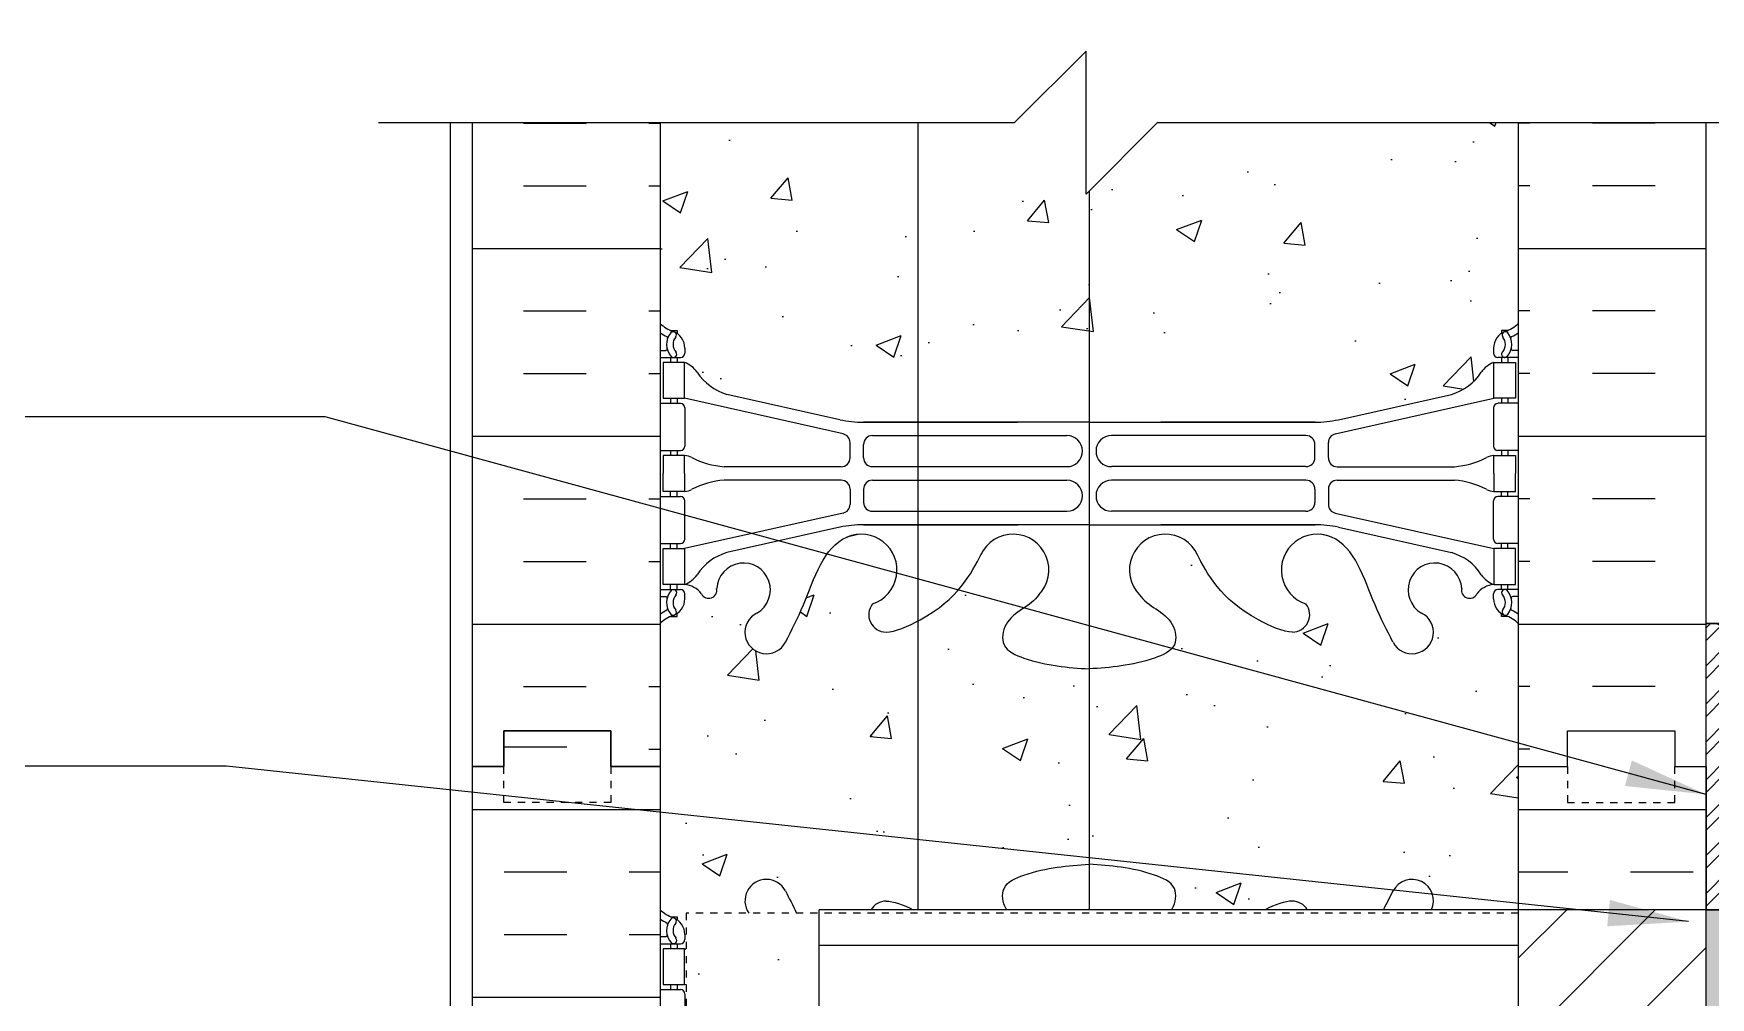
# Model space of a CAD drawing. Header units: inches. Extents: x 386 to 486, y 202 to 274.
# Drawn here: x 443.45 to 466.9, y 245.16 to 258.63 of the extents above; entities that cross this region are included whole.
import ezdxf

# ---------------------------------------------------------------- set-up
doc = ezdxf.new("R2010")
doc.units = ezdxf.units.IN
doc.header["$LTSCALE"] = 0.5
doc.header["$MEASUREMENT"] = 0
doc.linetypes.add('DASHED2', pattern=[0.375, 0.25, -0.125])
doc.linetypes.add('HIDDEN2', pattern=[0.1875, 0.125, -0.0625])
for name, color, linetype in [('HATCH', 12, 'Continuous'), ('line25', 2, 'Continuous'), ('LINE3', 3, 'Continuous'), ('LINE50', 5, 'Continuous'), ('LINE9', 9, 'Continuous'), ('TEXT', 4, 'Continuous'), ('Web_Edge', 9, 'Continuous')]:
    doc.layers.add(name, color=color, linetype=linetype)
doc.styles.add('DIM', font='romans.shx', dxfattribs={"width": 0.7})
doc.dimstyles.new('ext_12', dxfattribs={"dimscale": 12, "dimtxt": 0.09375, "dimasz": 0.09375, "dimexe": 0.09375, "dimexo": 0.0625, "dimgap": 0.0625, "dimtad": 1, "dimdec": 1, "dimzin": 3, "dimdsep": 46, "dimlunit": 4, "dimtxsty": 'DIM', "dimcen": 0.09, "dimdle": 0.09375, "dimclrt": 4, "dimadec": 0, "dimazin": 0, "dimtfac": 1, "dimtdec": 1, "dimtmove": 2, "dimatfit": 3, "dimfxl": 1, "dimfrac": 2, "dimtolj": 1, "dimtzin": 0, "dimarcsym": 0})
pattern_1 = [(50, (0, 0), (3.586301, -0.31376), [0.375, -4.125]), (355, (0, 0), (-0.693757, 3.76096), [0.3, -3.3]), (100.45144, (0.299, -0.026), (2.892544, 3.4472), [0.3187, -3.50571]), (46.1842, (0, 1), (5.336207, -0.827596), [0.5625, -6.1875]), (96.6356, (0.4447, 0.931), (4.67331, 4.870593), [0.47805, -5.25857]), (351.1842, (0, 1), (4.67331, 4.870593), [0.45, -4.95]), (21, (0.5, 0.75), (2.984535, -2.013094), [0.375, -4.125]), (326, (0.5, 0.75), (1.216577, 3.62575), [0.3, -3.3]), (71.45144, (0.7487, 0.5822), (4.201112, 1.612656), [0.3187, -3.50571]), (37.5, (0, 0), (0.0607993, 1.6644693), [0, -3.26, 0, -3.35, 0, -3.3125]), (7.5, (0, 0), (1.3153477, 1.9720586), [0, -1.91, 0, -3.185, 0, -1.2625]), (327.5, (-1.115, 0), (2.6691122, -0.1127744), [0, -1.25, 0, -3.9, 0, -5.175]), (317.5, (-1.615, 0), (2.915931, 0.500525), [0, -1.625, 0, -2.59, 0, -3.675])]

msp = doc.modelspace()

# ---------------------------------------------------------------- hatches: boundary and pattern name
at = {"layer": 'HATCH'}
h = msp.add_hatch(dxfattribs=at)
h.set_pattern_fill('AR-CONC', color=256, scale=0.5)
h.set_pattern_definition(pattern_1)
h.paths.add_polyline_path([(464.208, 262.316, 0.088416), (464.062, 262.413), (463.972, 262.413), (463.972, 262.455, -0.249069), (463.862, 262.662), (463.862, 262.73, -0.414214), (463.924, 262.792), (463.972, 262.792), (463.972, 262.862), (463.867, 262.862, -0.168672), (463.681, 263.012, 0.17445), (463.273, 263.308), (461.693, 263.661, 0.054974), (461.366, 263.697), (458.208, 263.697), (455.05, 263.697, 0.054974), (454.723, 263.661), (453.142, 263.308, 0.17445), (452.735, 263.012, -0.168672), (452.549, 262.862), (452.444, 262.862), (452.444, 262.792), (452.491, 262.792, -0.414214), (452.554, 262.73), (452.554, 262.662, -0.249069), (452.444, 262.455), (452.444, 262.413), (452.354, 262.413, 0.088416), (452.208, 262.316), (452.208, 259.883), (457.164, 259.883), (458.164, 260.883), (458.164, 258.883), (459.164, 259.883), (464.208, 259.883)])
h.paths.add_polyline_path([(454.433, 246.336), (452.573, 246.336), (452.573, 243.883), (454.433, 243.883)])
h.paths.add_polyline_path([(457.958, 243.572), (455.05, 243.572, 0.054974), (454.723, 243.536), (453.142, 243.183, 0.17445), (452.735, 242.887, -0.168672), (452.549, 242.737), (452.444, 242.737), (452.444, 242.667), (452.491, 242.667, -0.414214), (452.554, 242.605), (452.554, 242.537, -0.249069), (452.444, 242.33), (452.444, 242.288), (452.354, 242.288, 0.088416), (452.208, 242.191), (452.208, 236.576, 0.088416), (452.354, 236.479), (452.444, 236.479), (452.444, 236.437, -0.249069), (452.554, 236.23), (452.554, 236.162, -0.414214), (452.491, 236.1), (452.444, 236.1), (452.444, 236.03), (452.549, 236.03, -0.168672), (452.735, 235.88, 0.17445), (453.142, 235.584), (454.723, 235.231, 0.054974), (455.05, 235.195), (458.208, 235.195), (461.366, 235.195, 0.054974), (461.693, 235.231), (463.273, 235.584, 0.17445), (463.681, 235.88, -0.168672), (463.867, 236.03), (463.972, 236.03), (463.972, 236.1), (463.924, 236.1, -0.414214), (463.862, 236.162), (463.862, 236.23, -0.249069), (463.972, 236.437), (463.972, 236.479), (464.062, 236.479, 0.088416), (464.208, 236.576), (464.208, 242.191, 0.088416), (464.062, 242.288), (463.972, 242.288), (463.972, 242.33, -0.249069), (463.862, 242.537), (463.862, 242.605, -0.414214), (463.924, 242.667), (463.972, 242.667), (463.972, 242.737), (463.867, 242.737, -0.168672), (463.681, 242.887, 0.17445), (463.273, 243.183), (461.693, 243.536, 0.054974), (461.366, 243.572), (458.458, 243.572), (458.458, 239.831), (458.736, 239.831), (458.736, 239.605), (458.477, 239.605), (458.208, 239.605), (457.679, 239.605), (457.679, 239.831), (457.958, 239.831)])
h.paths.add_polyline_path([(463.273, 225.183), (461.693, 225.536, 0.054974), (461.366, 225.572), (458.208, 225.572), (455.05, 225.572, 0.054974), (454.723, 225.536), (453.142, 225.183, 0.17445), (452.735, 224.887, -0.168672), (452.549, 224.737), (452.444, 224.737), (452.444, 224.667), (452.491, 224.667, -0.414214), (452.554, 224.605), (452.554, 224.537, -0.249069), (452.444, 224.33), (452.444, 224.288), (452.354, 224.288, 0.088416), (452.208, 224.191), (452.208, 221.386), (457.208, 221.386), (458.208, 222.386), (458.208, 221.386), (458.208, 220.386), (459.208, 221.386), (464.208, 221.386), (464.208, 224.191, 0.088416), (464.062, 224.288), (463.972, 224.288), (463.972, 224.33, -0.249069), (463.862, 224.537), (463.862, 224.605, -0.414214), (463.924, 224.667), (463.972, 224.667), (463.972, 224.737), (463.867, 224.737, -0.168672), (463.681, 224.887, 0.17445)])
h = msp.add_hatch(dxfattribs=at)
h.set_pattern_fill('AR-CONC', color=256, scale=0.5)
h.set_pattern_definition(pattern_1)
h.paths.add_polyline_path([(464.208, 257.383), (459.164, 257.383), (458.164, 256.383), (458.164, 258.383), (457.164, 257.383), (452.208, 257.383), (452.208, 254.576, 0.088416), (452.354, 254.479), (452.444, 254.479), (452.444, 254.437, -0.249069), (452.554, 254.23), (452.554, 254.162, -0.414214), (452.491, 254.1), (452.444, 254.1), (452.444, 254.03), (452.549, 254.03, -0.155529), (452.724, 253.896, 0.180914), (453.142, 253.584), (454.723, 253.231, 0.054974), (455.05, 253.195), (458.208, 253.195), (461.366, 253.195, 0.054974), (461.693, 253.231), (463.273, 253.584, 0.180914), (463.691, 253.896, -0.155529), (463.867, 254.03), (463.972, 254.03), (463.972, 254.1), (463.924, 254.1, -0.414214), (463.862, 254.162), (463.862, 254.23, -0.249069), (463.972, 254.437), (463.972, 254.479), (464.062, 254.479, 0.088416), (464.208, 254.576)])
h = msp.add_hatch(dxfattribs=at)
h.set_pattern_fill('INSUL', color=256, scale=7, style=0)
h.set_pattern_definition([(0, (-2473.9538, -148.626), (0, 2.625), []), (0, (-2473.9538, -147.751), (0, 2.625), [0.875, -0.875]), (0, (-2473.9538, -146.876), (0, 2.625), [0.875, -0.875])])
h.paths.add_polyline_path([(452.208, 257.383), (449.583, 257.383), (449.583, 248.383), (450.02, 248.383), (450.02, 248.883), (451.52, 248.883), (451.52, 248.383), (452.208, 248.383)])
h = msp.add_hatch(dxfattribs=at)
h.set_pattern_fill('INSUL', color=256, scale=7, style=0)
h.set_pattern_definition([(180, (3390.3694, -148.626), (0, 2.625), []), (180, (3390.3694, -147.751), (0, 2.625), [0.875, -0.875]), (180, (3390.3694, -146.876), (0, 2.625), [0.875, -0.875])])
h.paths.add_polyline_path([(466.833, 257.383), (464.208, 257.383), (464.208, 248.383), (464.895, 248.383), (464.895, 248.883), (466.395, 248.883), (466.395, 248.383), (466.833, 248.383)])
h = msp.add_hatch(dxfattribs=at)
h.set_pattern_fill('AR-CONC', color=256, scale=0.5)
h.set_pattern_definition(pattern_1)
edge = h.paths.add_edge_path()
edge.add_arc((463.862, 250.023), 0.5, 46.2109, 66.4218)
edge.add_line((464.062, 250.481), (463.972, 250.481))
edge.add_line((463.972, 250.481), (463.972, 250.523))
edge.add_arc((464.112, 250.73), 0.25, 180, 235.9442, ccw=False)
edge.add_line((463.862, 250.73), (463.862, 250.797))
edge.add_arc((463.924, 250.797), 0.0625, 90, 180, ccw=False)
edge.add_line((463.924, 250.86), (463.972, 250.86))
edge.add_line((463.972, 250.86), (463.972, 250.93))
edge.add_line((463.972, 250.93), (463.867, 250.93))
edge.add_arc((463.904, 250.58), 0.352, 96.1291, 141.5331)
edge.add_arc((463.527, 250.848), 0.113, 167.8156, 334.0569, ccw=False)
edge.add_arc((463.042, 250.853), 0.375, 2.9237, 239.8675)
edge.add_arc((462.722, 250.26), 0.3, -152.403, 63.9425, ccw=False)
edge.add_spline(control_points=[(462.456, 250.121), (462.37, 250.287), (462.117, 250.777), (461.923, 251.458), (461.597, 251.589)], knot_values=[0, 0, 0, 0, 0.579211, 1.703896, 1.703896, 1.703896, 1.703896], degree=3, periodic=0)
edge.add_spline(control_points=[(461.597, 251.589), (461.547, 251.609), (461.493, 251.621), (461.436, 251.63)], knot_values=[1.703896, 1.703896, 1.703896, 1.703896, 1.875321, 1.875321, 1.875321, 1.875321], degree=3, periodic=0)
edge.add_arc((461.395, 251.131), 0.5, 85.2926, 251.7937)
edge.add_arc((461.049, 250.506), 0.242, -90, 38.2327, ccw=False)
edge.add_spline(control_points=[(461.049, 250.264), (460.928, 250.262), (460.109, 250.614), (459.864, 251.061), (459.724, 251.341)], knot_values=[0.038125, 0.038125, 0.038125, 0.038125, 0.320663, 1.237398, 1.237398, 1.237398, 1.237398], degree=3, periodic=0)
edge.add_arc((459.27, 251.131), 0.5, 24.819, 224.1875)
edge.add_spline(control_points=[(458.912, 250.783), (459.019, 250.62), (459.379, 250.529), (459.456, 250.034), (458.908, 249.798), (458.504, 249.769), (458.208, 249.748)], knot_values=[0.229407, 0.229407, 0.229407, 0.229407, 0.844432, 1.128849, 1.464331, 2.389004, 2.389004, 2.389004, 2.389004], degree=3, periodic=0)
edge.add_spline(control_points=[(458.208, 249.748), (457.912, 249.769), (457.508, 249.798), (456.96, 250.034), (457.036, 250.529), (457.396, 250.62), (457.504, 250.783)], knot_values=[0.229407, 0.229407, 0.229407, 0.229407, 1.15408, 1.489562, 1.773979, 2.389004, 2.389004, 2.389004, 2.389004], degree=3, periodic=0)
edge.add_arc((457.145, 251.131), 0.5, 315.8125, 515.181)
edge.add_spline(control_points=[(456.691, 251.341), (456.552, 251.061), (456.307, 250.614), (455.488, 250.262), (455.367, 250.264)], knot_values=[0.038125, 0.038125, 0.038125, 0.038125, 0.95486, 1.237398, 1.237398, 1.237398, 1.237398], degree=3, periodic=0)
edge.add_arc((455.367, 250.506), 0.242, 141.7673, 270, ccw=False)
edge.add_arc((455.02, 251.131), 0.5, 288.2063, 454.7074)
edge.add_spline(control_points=[(454.979, 251.63), (454.923, 251.621), (454.868, 251.609), (454.819, 251.589)], knot_values=[1.703896, 1.703896, 1.703896, 1.703896, 1.875321, 1.875321, 1.875321, 1.875321], degree=3, periodic=0)
edge.add_spline(control_points=[(454.819, 251.589), (454.493, 251.458), (454.299, 250.777), (454.046, 250.287), (453.96, 250.121)], knot_values=[0, 0, 0, 0, 1.124685, 1.703896, 1.703896, 1.703896, 1.703896], degree=3, periodic=0)
edge.add_arc((453.694, 250.26), 0.3, 116.0575, 333.031, ccw=False)
edge.add_arc((453.374, 250.853), 0.375, 300.1325, 537.0763)
edge.add_arc((452.888, 250.848), 0.113, -154.0569, 12.1844, ccw=False)
edge.add_arc((452.511, 250.58), 0.352, 38.4669, 83.8709)
edge.add_line((452.549, 250.93), (452.444, 250.93))
edge.add_line((452.444, 250.93), (452.444, 250.86))
edge.add_line((452.444, 250.86), (452.491, 250.86))
edge.add_arc((452.491, 250.797), 0.0625, 0, 90, ccw=False)
edge.add_line((452.554, 250.797), (452.554, 250.73))
edge.add_arc((452.304, 250.73), 0.25, 304.0558, 360, ccw=False)
edge.add_line((452.444, 250.523), (452.444, 250.481))
edge.add_line((452.444, 250.481), (452.354, 250.481))
edge.add_arc((452.554, 250.023), 0.5, 113.5782, 133.7891)
edge.add_line((452.208, 250.383), (452.208, 248.383))
edge.add_line((452.208, 248.383), (452.208, 246.383))
edge.add_arc((452.554, 246.744), 0.5, 226.2109, 246.4218)
edge.add_line((452.354, 246.286), (452.444, 246.286))
edge.add_line((452.444, 246.286), (452.444, 246.244))
edge.add_arc((452.304, 246.037), 0.25, 0, 55.9442, ccw=False)
edge.add_line((452.554, 246.037), (452.554, 245.97))
edge.add_arc((452.491, 245.97), 0.0625, -90, 0, ccw=False)
edge.add_line((452.491, 245.907), (452.444, 245.907))
edge.add_line((452.444, 245.907), (452.444, 245.837))
edge.add_line((452.444, 245.837), (452.549, 245.837))
edge.add_arc((452.511, 246.187), 0.352, 276.1291, 280.0724)
edge.add_line((452.573, 245.841), (452.573, 246.336))
edge.add_line((452.573, 246.336), (453.448, 246.336))
edge.add_arc((453.694, 246.507), 0.3, 27.597, 214.8558, ccw=False)
edge.add_spline(control_points=[(453.96, 246.646), (454.012, 246.545), (454.065, 246.443), (454.116, 246.336)], knot_values=[0, 0, 0, 0, 0.353716, 0.353716, 0.353716, 0.353716], degree=3, periodic=0)
edge.add_line((454.116, 246.336), (454.433, 246.336))
edge.add_line((454.433, 246.336), (454.433, 246.383))
edge.add_line((454.433, 246.383), (455.158, 246.383))
edge.add_arc((455.367, 246.261), 0.242, 90, 149.457, ccw=False)
edge.add_spline(control_points=[(455.367, 246.503), (455.464, 246.504), (455.609, 246.451), (455.746, 246.383)], knot_values=[0.038125, 0.038125, 0.038125, 0.038125, 0.26609, 0.26609, 0.26609, 0.26609], degree=3, periodic=0)
edge.add_line((455.746, 246.383), (457.054, 246.383))
edge.add_spline(control_points=[(457.054, 246.383), (457.051, 246.388), (456.999, 246.478), (456.96, 246.733), (457.508, 246.969), (457.912, 246.998), (458.208, 247.019)], knot_values=[0.828836, 0.828836, 0.828836, 0.828836, 0.844432, 1.128849, 1.464331, 2.389004, 2.389004, 2.389004, 2.389004], degree=3, periodic=0)
edge.add_spline(control_points=[(458.208, 247.019), (458.504, 246.998), (458.908, 246.969), (459.456, 246.733), (459.417, 246.478), (459.364, 246.388), (459.361, 246.383)], knot_values=[0.828836, 0.828836, 0.828836, 0.828836, 1.753509, 2.088991, 2.373408, 2.389004, 2.389004, 2.389004, 2.389004], degree=3, periodic=0)
edge.add_line((459.361, 246.383), (460.67, 246.383))
edge.add_spline(control_points=[(460.67, 246.383), (460.807, 246.451), (460.951, 246.504), (461.049, 246.503)], knot_values=[0.038125, 0.038125, 0.038125, 0.038125, 0.26609, 0.26609, 0.26609, 0.26609], degree=3, periodic=0)
edge.add_arc((461.049, 246.261), 0.242, 30.543, 90, ccw=False)
edge.add_line((461.257, 246.383), (462.323, 246.383))
edge.add_spline(control_points=[(462.323, 246.383), (462.367, 246.473), (462.411, 246.56), (462.456, 246.646)], knot_values=[0, 0, 0, 0, 0.301035, 0.301035, 0.301035, 0.301035], degree=3, periodic=0)
edge.add_arc((462.722, 246.507), 0.3, -24.4232, 153.0906, ccw=False)
edge.add_line((462.995, 246.383), (464.208, 246.383))
edge.add_line((464.208, 246.383), (464.208, 250.383))
h = msp.add_hatch(dxfattribs=at)
h.set_pattern_fill('ANSI32', color=256, style=0)
h.set_pattern_definition([(45, (347.81414, -8.70455), (-0.26516504, 0.26516504), []), (45, (347.99092, -8.70455), (-0.26516504, 0.26516504), [])])
h.paths.add_polyline_path([(467.083, 247.133), (467.083, 250.258, 0.414214), (466.958, 250.383), (466.833, 250.383), (466.833, 246.383), (470.333, 246.383), (470.333, 246.508), (469.833, 246.633), (467.583, 246.633, -0.414214)])
h = msp.add_hatch(dxfattribs=at)
h.set_pattern_fill('INSUL', color=256, scale=7, style=0)
h.set_pattern_definition([(0, (465.7751, 237.284), (0, 2.625), []), (0, (465.7751, 238.159), (0, 2.625), [0.875, -0.875]), (0, (465.7751, 239.034), (0, 2.625), [0.875, -0.875])])
h.paths.add_polyline_path([(466.833, 244.633), (464.208, 244.633), (464.208, 230.383), (464.895, 230.383), (464.895, 230.883), (466.395, 230.883), (466.395, 230.383), (466.833, 230.383)])
h.paths.add_polyline_path([(466.833, 248.383), (466.395, 248.383), (466.395, 247.883), (464.895, 247.883), (464.895, 248.383), (464.208, 248.383), (464.208, 246.383), (466.833, 246.383)])
h.paths.add_polyline_path([(449.583, 230.383), (450.02, 230.383), (450.02, 230.883), (451.52, 230.883), (451.52, 230.383), (452.208, 230.383), (452.208, 248.383), (451.52, 248.383), (451.52, 248.883), (450.02, 248.883), (450.02, 248.383), (449.583, 248.383)])
h = msp.add_hatch(dxfattribs=at)
h.set_pattern_fill('ANSI31', color=256, scale=7, style=0)
h.set_pattern_definition([(45, (387.1005, 51.0415), (-0.6187184, 0.6187184), [])])
h.paths.add_polyline_path([(466.833, 245.883), (464.208, 245.883), (464.208, 244.633), (466.833, 244.633)])
h.paths.add_polyline_path([(466.833, 246.383), (464.333, 246.383), (464.208, 246.383), (464.208, 245.883), (466.833, 245.883)])
h = msp.add_hatch(dxfattribs=at)
h.set_pattern_fill('AR-SAND', color=256, scale=0.25, style=0)
h.set_pattern_definition([(37.5, (291.8273, -18.06655), (-0.01574834, 0.48170594), [0, -0.38, 0, -0.425, 0, -0.40625]), (7.5, (291.8273, -18.06655), (0.4424442, 0.7055365), [0, -0.205, 0, -0.3425, 0, -0.13125]), (327.5, (291.5198, -18.06655), (0.77853547, 0.00141476), [0, -0.125, 0, -0.45, 0, -0.5875]), (317.5, (291.5198, -18.06655), (0.7515317, 0.2194189), [0, -0.0625, 0, -0.295, 0, -0.3375])])
h.paths.add_polyline_path([(467.333, 246.383), (466.833, 246.383), (466.833, 230.324), (466.833, 221.324), (467.333, 221.324)])

# ---------------------------------------------------------------- linework, layer by layer
at = {"layer": 'HATCH', "linetype": 'HIDDEN2'}
for p, q in [((452.573, 246.336), (452.573, 243.883)), ((464.208, 246.336), (452.573, 246.336))]:
    msp.add_line(p, q, dxfattribs=at)
at = {"layer": 'line25'}
for p, q in [((452.208, 257.383), (452.208, 248.383)), ((464.208, 257.383), (464.208, 246.383)), ((467.333, 250.383), (466.833, 250.383)), ((452.208, 248.383), (452.208, 230.383)), ((454.433, 243.883), (454.433, 246.383)), ((464.208, 246.383), (464.208, 230.383)), ((466.833, 246.383), (485.473, 246.383)), ((464.208, 245.883), (454.433, 245.883))]:
    msp.add_line(p, q, dxfattribs=at)
msp.add_lwpolyline([(466.833, 246.383), (454.433, 246.383)], dxfattribs=at)
at = {"layer": 'LINE3'}
for p, q in [((455.812, 257.383), (455.812, 246.383)), ((458.208, 256.428), (458.208, 246.383))]:
    msp.add_line(p, q, dxfattribs=at)
at = {"layer": 'LINE50'}
for p, q in [((449.583, 248.383), (449.583, 257.383)), ((449.583, 230.383), (449.583, 248.383)), ((466.833, 248.383), (466.833, 246.383)), ((466.833, 230.324), (466.833, 246.383))]:
    msp.add_line(p, q, dxfattribs=at)
for points in [[(464.208, 248.383), (464.895, 248.383), (464.895, 248.883), (466.395, 248.883), (466.395, 248.383), (466.833, 248.383), (466.833, 257.383)], [(452.208, 248.383), (451.52, 248.383), (451.52, 248.883), (450.02, 248.883), (450.02, 248.383), (449.583, 248.383)], [(449.583, 248.383), (450.02, 248.383), (450.02, 248.883), (451.52, 248.883), (451.52, 248.383), (452.208, 248.383)]]:
    msp.add_lwpolyline(points, dxfattribs=at)
at = {"layer": 'LINE9'}
for p, q in [((457.164, 257.383), (458.164, 258.383)), ((458.164, 256.383), (458.164, 258.383)), ((448.27, 257.383), (457.164, 257.383)), ((449.27, 257.383), (449.27, 221.386)), ((459.164, 257.383), (458.164, 256.383)), ((459.164, 257.383), (468.057, 257.383))]:
    msp.add_line(p, q, dxfattribs=at)
msp.add_lwpolyline([(470.333, 246.383), (466.833, 246.383), (466.833, 250.383), (466.958, 250.383, -0.414214), (467.083, 250.258), (467.083, 247.133, 0.414214), (467.583, 246.633), (469.833, 246.633), (470.333, 246.508)], format="xyb", close=True, dxfattribs=at)
at = {"layer": 'LINE9', "linetype": 'DASHED2', "ltscale": 0.15}
for points in [[(451.52, 248.383), (451.52, 248.383), (451.52, 247.883), (450.02, 247.883), (450.02, 248.383), (450.02, 248.383)], [(451.52, 248.383), (451.52, 248.383), (451.52, 247.883), (450.02, 247.883), (450.02, 248.383), (450.02, 248.383)], [(464.895, 248.383), (464.895, 248.383), (464.895, 247.883), (466.395, 247.883), (466.395, 248.383), (466.395, 248.383)]]:
    msp.add_lwpolyline(points, dxfattribs=at)
at = {"layer": 'Web_Edge'}
for p, q in [((452.354, 254.479), (452.444, 254.479)), ((452.444, 254.479), (452.444, 254.437)), ((464.062, 254.479), (463.972, 254.479)), ((463.972, 254.479), (463.972, 254.437)), ((452.208, 254.2), (452.286, 254.2)), ((452.554, 254.23), (452.554, 254.162)), ((463.862, 254.23), (463.862, 254.162)), ((464.208, 254.2), (464.13, 254.2)), ((452.208, 254.1), (452.491, 254.1)), ((452.354, 254.1), (452.354, 254.03)), ((452.444, 254.1), (452.444, 254.03)), ((464.208, 254.1), (463.924, 254.1)), ((463.972, 254.1), (463.972, 254.03)), ((464.062, 254.1), (464.062, 254.03)), ((452.354, 253.53), (452.354, 253.46)), ((452.444, 253.53), (452.444, 253.46)), ((454.766, 253.033), (452.549, 253.53)), ((454.723, 253.231), (453.142, 253.584)), ((461.649, 253.033), (463.867, 253.53)), ((461.693, 253.231), (463.273, 253.584)), ((463.972, 253.53), (463.972, 253.46)), ((464.062, 253.53), (464.062, 253.46)), ((452.208, 253.46), (452.491, 253.46)), ((452.554, 253.397), (452.554, 252.862)), ((463.862, 253.397), (463.862, 252.862)), ((464.208, 253.46), (463.924, 253.46)), ((455.05, 253.195), (457.208, 253.195)), ((458.208, 253.195), (455.05, 253.195)), ((458.208, 253.195), (461.366, 253.195)), ((461.366, 253.195), (459.208, 253.195)), ((452.208, 252.8), (452.491, 252.8)), ((452.354, 252.8), (452.354, 252.73)), ((452.444, 252.8), (452.444, 252.73)), ((454.864, 252.699), (454.864, 252.911)), ((455.052, 252.7), (455.052, 252.884)), ((455.177, 253.009), (457.896, 253.009)), ((461.239, 253.009), (458.52, 253.009)), ((461.364, 252.7), (461.364, 252.884)), ((461.552, 252.699), (461.552, 252.911)), ((464.208, 252.8), (463.924, 252.8)), ((463.972, 252.8), (463.972, 252.73)), ((464.062, 252.8), (464.062, 252.73)), ((454.739, 252.574), (453.102, 252.574)), ((455.177, 252.575), (457.896, 252.575)), ((461.239, 252.575), (458.52, 252.575)), ((461.677, 252.574), (463.314, 252.574)), ((454.739, 252.386), (453.102, 252.386)), ((455.177, 252.385), (457.896, 252.385)), ((461.239, 252.385), (458.52, 252.385)), ((461.677, 252.386), (463.314, 252.386)), ((452.208, 252.16), (452.491, 252.16)), ((452.354, 252.16), (452.354, 252.23)), ((452.444, 252.16), (452.444, 252.23)), ((452.554, 251.562), (452.554, 252.097)), ((454.864, 252.261), (454.864, 252.048)), ((455.052, 252.26), (455.052, 252.076)), ((461.364, 252.26), (461.364, 252.076)), ((461.552, 252.261), (461.552, 252.048)), ((463.862, 251.562), (463.862, 252.097)), ((464.208, 252.16), (463.924, 252.16)), ((463.972, 252.16), (463.972, 252.23)), ((464.062, 252.16), (464.062, 252.23)), ((454.766, 251.926), (452.549, 251.43)), ((455.177, 251.951), (457.896, 251.951)), ((461.239, 251.951), (458.52, 251.951)), ((461.649, 251.926), (463.867, 251.43)), ((454.723, 251.728), (453.142, 251.375)), ((455.05, 251.764), (457.208, 251.764)), ((458.208, 251.764), (455.05, 251.764)), ((458.208, 251.764), (461.366, 251.764)), ((461.366, 251.764), (459.208, 251.764)), ((461.693, 251.728), (463.273, 251.375)), ((452.208, 251.5), (452.491, 251.5)), ((452.354, 251.43), (452.354, 251.5)), ((452.444, 251.43), (452.444, 251.5)), ((464.208, 251.5), (463.924, 251.5)), ((463.972, 251.43), (463.972, 251.5)), ((464.062, 251.43), (464.062, 251.5)), ((452.354, 250.86), (452.354, 250.93)), ((452.444, 250.86), (452.444, 250.93)), ((463.972, 250.86), (463.972, 250.93)), ((464.062, 250.86), (464.062, 250.93)), ((452.208, 250.86), (452.491, 250.86)), ((452.208, 250.76), (452.286, 250.76)), ((452.554, 250.73), (452.554, 250.797)), ((463.862, 250.73), (463.862, 250.797)), ((464.208, 250.86), (463.924, 250.86)), ((464.208, 250.76), (464.13, 250.76)), ((452.354, 250.481), (452.444, 250.481)), ((452.444, 250.481), (452.444, 250.523)), ((463.972, 250.481), (463.972, 250.523)), ((464.062, 250.481), (463.972, 250.481)), ((452.354, 246.286), (452.444, 246.286)), ((452.444, 246.286), (452.444, 246.244)), ((452.208, 246.007), (452.286, 246.007)), ((452.554, 246.037), (452.554, 245.97)), ((452.208, 245.907), (452.491, 245.907)), ((452.354, 245.907), (452.354, 245.837)), ((452.444, 245.907), (452.444, 245.837)), ((452.354, 245.337), (452.354, 245.267)), ((452.444, 245.337), (452.444, 245.267)), ((452.573, 245.332), (452.549, 245.337)), ((452.208, 245.267), (452.491, 245.267)), ((452.554, 245.205), (452.554, 244.67))]:
    msp.add_line(p, q, dxfattribs=at)
for points in [[(452.249, 253.53), (452.549, 253.53), (452.549, 254.03), (452.249, 254.03)], [(464.167, 253.53), (463.867, 253.53), (463.867, 254.03), (464.167, 254.03)], [(452.249, 251.43), (452.549, 251.43), (452.549, 250.93), (452.249, 250.93)], [(464.167, 251.43), (463.867, 251.43), (463.867, 250.93), (464.167, 250.93)], [(452.249, 245.337), (452.549, 245.337), (452.549, 245.837), (452.249, 245.837)]]:
    msp.add_lwpolyline(points, close=True, dxfattribs=at)
for points in [[(452.549, 252.48), (452.549, 252.73), (452.249, 252.73), (452.249, 252.48)], [(463.867, 252.48), (463.867, 252.73), (464.167, 252.73), (464.167, 252.48)], [(452.549, 252.48), (452.549, 252.23), (452.249, 252.23), (452.249, 252.48)], [(463.867, 252.48), (463.867, 252.23), (464.167, 252.23), (464.167, 252.48)]]:
    msp.add_lwpolyline(points, dxfattribs=at)
for centre, radius, start, end in [((452.554, 254.937), 0.5, 226.2109, 250.5288), ((452.554, 254.937), 0.6, 234.7832, 245.0748), ((452.548, 254.284), 0.25, 140.1145, 222.4609), ((452.39, 254.415), 0.045, 321.448, 139.1879), ((452.304, 254.23), 0.25, 0, 70.5288), ((464.112, 254.23), 0.25, 109.4712, 180), ((464.026, 254.415), 0.045, 40.8121, 218.552), ((463.862, 254.937), 0.5, 289.4712, 313.7891), ((463.868, 254.284), 0.25, 317.5391, 39.8855), ((463.862, 254.937), 0.6, 294.9252, 305.2168), ((452.286, 254.219), 0.0196, 269.4032, 15.4901), ((452.292, 254.374), 0.021, 343.464, 63.9957), ((452.548, 254.284), 0.16, 140.0001, 222.4609), ((463.868, 254.284), 0.16, 317.5391, 39.9999), ((464.124, 254.374), 0.021, 116.0043, 196.536), ((464.13, 254.219), 0.0196, 164.5099, 270.5968), ((452.396, 254.146), 0.045, 222.4609, 42.4609), ((452.491, 254.162), 0.0625, 270, 0), ((452.426, 253.687), 0.364, 34.9775, 70.3387), ((463.989, 253.687), 0.364, 109.6613, 145.0225), ((463.924, 254.162), 0.0625, 180, 270), ((464.019, 254.146), 0.045, 137.5391, 317.5391), ((453.35, 254.298), 0.743, 212.7919, 253.8107), ((463.066, 254.298), 0.743, 286.1893, 327.2081), ((452.491, 253.397), 0.0625, 0, 90), ((463.924, 253.397), 0.0625, 90, 180), ((455.05, 254.695), 1.5, 257.4135, 270), ((454.739, 252.911), 0.125, 0, 77.3767), ((461.366, 254.695), 1.5, 270, 282.5865), ((461.677, 252.911), 0.125, 102.6233, 180), ((452.491, 252.862), 0.0625, 270, 0), ((455.177, 252.884), 0.125, 90, 180), ((457.896, 252.792), 0.217, 270, 90), ((458.52, 252.792), 0.217, 90, 270), ((461.239, 252.884), 0.125, 0, 90), ((463.924, 252.862), 0.0625, 180, 270), ((452.545, 252.511), 0.219, 60.4937, 88.92), ((453.19, 253.741), 1.17, 242.6365, 265.6505), ((454.739, 252.699), 0.125, 270, 0), ((455.177, 252.7), 0.125, 180, 270), ((461.239, 252.7), 0.125, 270, 360), ((461.677, 252.699), 0.125, 180, 270), ((463.225, 253.741), 1.17, 274.3495, 297.3635), ((463.871, 252.511), 0.219, 91.08, 119.5063), ((453.19, 251.219), 1.17, 94.3495, 117.3635), ((454.739, 252.261), 0.125, 0, 90), ((455.177, 252.26), 0.125, 90, 180), ((457.896, 252.168), 0.217, 270, 90), ((458.52, 252.168), 0.217, 90, 270), ((461.239, 252.26), 0.125, 0, 90), ((461.677, 252.261), 0.125, 90, 180), ((463.225, 251.219), 1.17, 62.6365, 85.6505), ((452.491, 252.097), 0.0625, 0, 90), ((452.545, 252.448), 0.219, 271.08, 299.5063), ((463.871, 252.448), 0.219, 240.4937, 268.92), ((463.924, 252.097), 0.0625, 90, 180), ((454.739, 252.048), 0.125, 282.6233, 0), ((455.177, 252.076), 0.125, 180, 270), ((461.239, 252.076), 0.125, 270, 0), ((461.677, 252.048), 0.125, 180, 257.3767), ((455.05, 250.264), 1.5, 90, 102.5865), ((455.02, 251.131), 0.5, 288.2063, 113.7861), ((457.145, 251.131), 0.5, 315.8125, 155.181), ((459.27, 251.131), 0.5, 24.819, 224.1875), ((461.395, 251.131), 0.5, 66.2139, 251.7937), ((461.366, 250.264), 1.5, 77.4135, 90), ((452.491, 251.562), 0.0625, 270, 0), ((463.924, 251.562), 0.0625, 180, 270), ((453.35, 250.661), 0.743, 106.1893, 147.2081), ((453.374, 250.853), 0.375, 300.1325, 177.0763), ((463.042, 250.853), 0.375, 2.9237, 239.8675), ((463.066, 250.661), 0.743, 32.7919, 73.8107), ((452.426, 251.272), 0.364, 289.6613, 325.0225), ((452.511, 250.58), 0.352, 38.4669, 83.8709), ((463.904, 250.58), 0.352, 96.1291, 141.5331), ((463.989, 251.272), 0.364, 214.9775, 250.3387), ((452.286, 250.74), 0.0196, 344.5099, 90.5968), ((452.548, 250.675), 0.25, 137.5391, 219.8855), ((452.396, 250.813), 0.045, 317.5391, 137.5391), ((452.304, 250.73), 0.25, 289.4712, 360), ((452.548, 250.675), 0.16, 137.5391, 219.9999), ((452.491, 250.797), 0.0625, 360, 90), ((452.888, 250.848), 0.113, 205.9431, 12.1844), ((463.527, 250.848), 0.113, 167.8156, 334.0569), ((463.924, 250.797), 0.0625, 90, 180), ((464.112, 250.73), 0.25, 180, 250.5288), ((464.019, 250.813), 0.045, 42.4609, 222.4609), ((463.868, 250.675), 0.16, 320.0001, 42.4609), ((463.868, 250.675), 0.25, 320.1145, 42.4609), ((464.13, 250.74), 0.0196, 89.4032, 195.4901), ((452.554, 250.023), 0.6, 114.9252, 125.2168), ((452.554, 250.023), 0.5, 109.4712, 133.7891), ((452.292, 250.586), 0.021, 296.0043, 16.536), ((452.39, 250.544), 0.045, 220.8121, 38.552), ((453.694, 250.26), 0.3, 116.0575, 332.403), ((455.367, 250.506), 0.242, 141.7673, 270), ((461.049, 250.506), 0.242, 270, 38.2327), ((462.722, 250.26), 0.3, 207.597, 63.9425), ((464.026, 250.544), 0.045, 141.448, 319.1879), ((463.862, 250.023), 0.5, 46.2109, 70.5288), ((464.124, 250.586), 0.021, 163.464, 243.9957), ((463.862, 250.023), 0.6, 54.7832, 65.0748), ((453.694, 246.507), 0.3, 27.597, 214.8558), ((462.722, 246.507), 0.3, 335.5768, 152.403), ((455.367, 246.261), 0.242, 90, 149.457), ((461.049, 246.261), 0.242, 30.543, 90), ((452.554, 246.744), 0.5, 226.2109, 250.5288), ((452.554, 246.744), 0.6, 234.7832, 245.0748), ((452.548, 246.092), 0.25, 140.1145, 222.4609), ((452.39, 246.223), 0.045, 321.448, 139.1879), ((452.304, 246.037), 0.25, 0, 70.5288), ((452.286, 246.027), 0.0196, 269.4032, 15.4901), ((452.292, 246.181), 0.021, 343.464, 63.9957), ((452.548, 246.092), 0.16, 140.0001, 222.4609), ((452.396, 245.954), 0.045, 222.4609, 42.4609), ((452.491, 245.97), 0.0625, 270, 0), ((452.511, 246.187), 0.352, 276.1291, 280.0724), ((452.426, 245.495), 0.364, 66.2787, 70.3387), ((452.491, 245.205), 0.0625, 0, 90)]:
    msp.add_arc(centre, radius, start, end, dxfattribs=at)
for points, degree in [([(455.052, 252.705), (455.052, 252.879)], 1), ([(461.364, 252.705), (461.364, 252.879)], 1), ([(455.052, 252.255), (455.052, 252.081)], 1), ([(461.364, 252.255), (461.364, 252.081)], 1), ([(453.96, 246.646), (454.012, 246.545), (454.065, 246.443), (454.116, 246.336)], 3), ([(455.367, 246.503), (455.464, 246.504), (455.609, 246.451), (455.746, 246.383)], 3), ([(461.049, 246.503), (460.951, 246.504), (460.807, 246.451), (460.67, 246.383)], 3), ([(462.456, 246.646), (462.411, 246.56), (462.367, 246.473), (462.323, 246.383)], 3)]:
    msp.add_open_spline(points, degree=degree, dxfattribs=at)
for points, knots in [([(453.96, 250.121), (454.046, 250.287), (454.299, 250.777), (454.512, 251.527), (454.923, 251.621), (454.979, 251.63)], [0, 0, 0, 0, 0.579211, 1.703896, 1.875321, 1.875321, 1.875321, 1.875321]), ([(462.456, 250.121), (462.37, 250.287), (462.117, 250.777), (461.903, 251.527), (461.493, 251.621), (461.436, 251.63)], [0, 0, 0, 0, 0.579211, 1.703896, 1.875321, 1.875321, 1.875321, 1.875321]), ([(455.367, 250.264), (455.488, 250.262), (456.321, 250.62), (456.56, 251.077), (456.701, 251.36)], [0.038125, 0.038125, 0.038125, 0.038125, 0.320663, 1.258119, 1.258119, 1.258119, 1.258119]), ([(461.049, 250.264), (460.928, 250.262), (460.095, 250.62), (459.855, 251.077), (459.715, 251.36)], [0.038125, 0.038125, 0.038125, 0.038125, 0.320663, 1.258119, 1.258119, 1.258119, 1.258119]), ([(457.504, 250.783), (457.396, 250.62), (457.036, 250.529), (456.96, 250.034), (457.508, 249.798), (457.912, 249.769), (458.208, 249.748)], [0.229407, 0.229407, 0.229407, 0.229407, 0.844432, 1.128849, 1.464331, 2.389004, 2.389004, 2.389004, 2.389004]), ([(458.912, 250.783), (459.019, 250.62), (459.379, 250.529), (459.456, 250.034), (458.908, 249.798), (458.504, 249.769), (458.208, 249.748)], [0.229407, 0.229407, 0.229407, 0.229407, 0.844432, 1.128849, 1.464331, 2.389004, 2.389004, 2.389004, 2.389004]), ([(457.054, 246.383), (457.051, 246.388), (456.999, 246.478), (456.96, 246.733), (457.508, 246.969), (457.912, 246.998), (458.208, 247.019)], [0.828836, 0.828836, 0.828836, 0.828836, 0.844432, 1.128849, 1.464331, 2.389004, 2.389004, 2.389004, 2.389004]), ([(459.361, 246.383), (459.364, 246.388), (459.417, 246.478), (459.456, 246.733), (458.908, 246.969), (458.504, 246.998), (458.208, 247.019)], [0.828836, 0.828836, 0.828836, 0.828836, 0.844432, 1.128849, 1.464331, 2.389004, 2.389004, 2.389004, 2.389004])]:
    msp.add_open_spline(points, degree=3, knots=knots, dxfattribs=at)

# ---------------------------------------------------------------- leaders
at = {"layer": 'TEXT'}
for points, override in [([(466.833, 247.994), (447.524, 253.273), (443.042, 253.273)], {"dimtad": 0}), ([(466.589, 246.217), (446.146, 248.389), (440.997, 248.389)], {"dimgap": 0.0625, "dimtad": 0})]:
    msp.add_leader(points, dimstyle='ext_12', override=override, dxfattribs=at)

doc.saveas('drawing.dxf')
